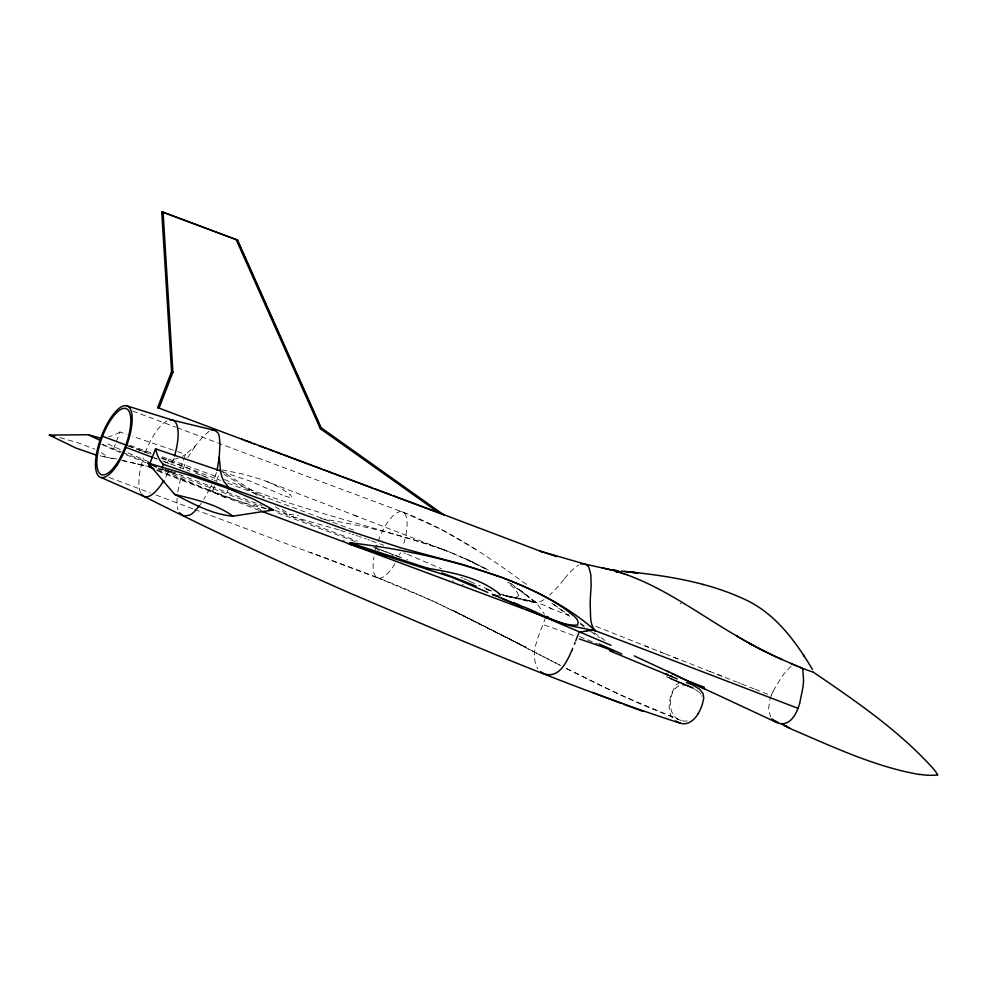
<?xml version="1.0" encoding="UTF-8"?>
<svg xmlns="http://www.w3.org/2000/svg" width="987" height="987" viewBox="0 0 987 987"><rect width="100%" height="100%" fill="white"/><g stroke="black" fill="none" stroke-linecap="round" stroke-linejoin="round"><path stroke-width="0.74" stroke-dasharray="4.93 3.7" d="M177.08 498.102L176.994 503.407A38.394 13.571 -69.5 0 0 177.968 509.674M177.771 491.871L181.386 474.944M518.545 595.445L516.115 590.029L507.441 582.318M216.461 472.514L213.871 479.83M183.224 468.813L185.963 461.534M338.849 529.871L289.376 515.72L289.87 514.387L298.493 515.374M518.422 595.827L516.966 597.11L514.202 597.456A17.137 16.026 -64.7 0 1 513.795 597.443L504.888 595.617M120.377 452.49L113.209 449.665L115.824 442.892M116.355 441.534L120.007 432.059L126.842 434.391M259.26 510.365L160.523 472.045L162.004 468.196M167.482 462.866L168.913 459.177L175.982 458.93A108.582 38.37 -69.5 0 0 178.141 458.264M180.313 468.233L185.655 454.402L195.377 445.853A53.236 18.815 -69.5 0 0 196.672 444.286L203.717 435.835L209.133 431.294A34.15 12.066 -69.5 0 1 210.108 430.776M214.487 486.048L212.353 491.575L157.229 469.824M216.622 480.509L218.756 474.981M228.404 488.602L224.95 497.547L209.071 490.033L203.853 499.163M545.552 617.307C540.321 633.543 528.81 651.79 537.718 668.841M211.699 484.802L209.836 488.565M187.727 457.672L195.377 445.853M773.179 691.11L781.47 677.23A61.428 21.714 -69.5 0 1 785.64 671.863L791.192 666.188M209.133 489.91L260.667 509.391M200.139 504.752L201.348 503.037M564.589 578.678L567.192 575.47A84.524 29.869 -69.5 0 1 568.142 574.335L574.2 568.13L578.74 564.959M563.922 579.505L561.097 582.91A153.108 54.1 -69.5 0 1 555.397 589.313L549.549 595.112M543.985 599.664C534.522 606.265 522.74 598.43 512.352 597.801A144.879 135.466 -64.7 0 1 504.147 595.556L502.075 594.902M680.142 682.239L676.144 684.867L672.813 690.789A17.828 6.304 -69.5 0 0 669.717 700.585C668.594 706.926 668.828 714.44 673.652 719.289M116.602 458.98L99.884 455.969M289.697 497.423L283.355 495.511M222.001 469.898L242.16 473.846L261.666 479.509L358.552 516.88M320.676 518.545C361.464 525.257 401.906 534.806 440.856 548.735M266.071 508.65C229.218 500.409 194.673 484.494 160.462 468.936M100.156 455.834L115.01 459.091M122.302 460.695L150.024 466.777M137.304 463.989L146.236 466.049M158.154 468.788L171.553 471.872M121.783 460.189L147.199 466.123M158.376 468.726L175.452 472.711M59.862 437.611L78.121 442.818L94.74 449.208M222.174 471.798L250.069 481.051L279.05 493.636M504.776 595.58L503.752 595.272M340.663 530.438L348.078 532.832M681.141 720.522L621.057 695.28L564.86 667.73L602.613 686.57L640.464 704.027L677.674 719.141M137.304 449.344L139.722 450.134M498.891 593.594C516.287 600.059 535.546 599.689 552.041 608.93M348.781 533.066L350.2 533.535M352.359 534.251L353.802 534.732M142.14 450.923L151.43 454.069M176.994 427.63L403.387 512.364C449.221 529.698 489.984 557.556 529.205 586.438M355.949 535.46L358.121 536.188M173.342 450.22L132.32 436.254M177.45 451.614L185.716 454.353L184.606 455.069A108.582 38.37 -69.5 0 1 182.472 456.302M359.219 536.57L361.439 537.323M364.339 538.322L366.14 538.951M687.199 685.78C669.729 679.401 664.362 712.552 678.242 719.289M367.954 539.581L369.767 540.222M129.939 445.396L151.443 452.996M162.189 456.796L218.238 477.276M371.568 540.864L379.798 543.812M224.567 479.571C294.965 508.7 369.409 524.973 441.423 548.945M380.501 544.071L383.721 545.243M491.316 590.892L483.605 588.067M161.609 457.684L188.517 468.467L207.159 477.733M355.221 541.518L276.681 512.524M440.992 548.784L441.991 549.154M377.367 549.648L379.477 550.425M391.864 554.99L392.875 555.36M490.514 590.843L488.368 590.053M342.958 540.099L344.401 540.629M132.677 411.085L175.563 427.1M441.781 549.068L446.877 550.993M128.483 445.853L145.447 452.157A40.763 14.41 -69.5 0 1 167.395 420.684M487.64 589.782L486.184 589.227M266.268 508.65L180.929 476.709L165.039 469.195M128.421 445.964L150.012 454.032M161.523 458.338L220.52 480.398M227.713 483.087L354.333 530.414M153.898 457.734L156.773 458.807M162.534 460.966L189.874 471.181M195.623 473.341L212.896 479.793M214.327 480.324L217.214 481.409M170.763 471.33L262.234 505.517M275.102 510.328L357.541 541.147M375.763 547.958L377.762 548.71M378.761 549.08L383.746 550.943M385.744 551.684L393.727 554.669M395.725 555.422L398.736 556.545M399.735 556.915L401.746 557.667M406.804 559.555L407.816 559.937M394.467 555.2L371.717 546.662M395.762 555.693L399.834 557.211M109.199 477.498L150.332 492.908M156.008 495.03L193.218 508.947M194.661 509.477L378.737 578.185L310.782 552.387M154.49 458.104L157.34 459.177M164.447 461.842L171.565 464.519A40.763 14.41 -69.5 0 0 173.613 458.782M452.577 580.714L453.564 581.084M687.742 685.977L688.803 686.397M443.459 549.697L445.717 550.549M462.335 584.39L463.31 584.76M353.802 515.054L454.279 553.929L488.146 569.832M446.272 550.771L452.552 553.226M579.591 636.603L597.752 643.956M266.86 481.409L281.024 488.109L290.19 494.66M678.118 658.971L660.266 651.926M673.64 657.206L710.689 671.789M717.241 674.368L737.166 682.202M738.276 682.646L740.521 683.522M741.632 683.966L754.043 688.852M709.764 671.431L721.633 676.095M549.377 607.881L568.635 615.506M664.683 653.665L594.433 625.77M755.178 689.308L771.217 695.65A17.606 6.218 -69.5 0 0 769.724 700.079L768.528 709.345L770.711 717.093M403.843 552.905L405.521 553.571M102.845 444.643L121.228 451.898M122.635 452.453L146.668 461.941M126.102 454.76L146.15 462.693M161.893 468.924L177.648 475.154M645.288 645.991L648.422 647.238M536.249 602.699L517.521 588.166L529.007 597.234L508.379 582.256M407.409 554.312L441.596 568.771M402.277 511.809L441.732 529.6L478.115 550.857M148.519 461.595L127.545 452.786M452.441 553.213L470.145 560.974M491.119 590.584L489.799 590.029M694.564 689.16L662.906 675.12M688.938 686.446L691.813 687.754M488.725 589.584L481.274 586.389M600.034 644.906L601.169 645.387M602.317 645.868L603.452 646.349M282.245 495.042L281.27 494.623M605.734 647.312L606.869 647.805M480.398 586.007L478.633 585.229M280.987 494.499L280.024 494.068M472.514 582.54L474.71 583.502M467.727 580.405L469.467 581.183M469.911 581.38L472.07 582.342M460.756 577.309L462.496 578.086M463.804 578.666L466.419 579.825M680.142 682.473L689.728 686.779M120.13 449.517L104.585 442.46M679.809 682.338L690.777 687.26M667.829 677.045L688.84 686.619M472.835 562.096L464.988 558.383L488.479 570.289M101.439 444.088L113.209 449.665M156.6 470.194L160.523 472.045M471.021 561.393L474.513 563.059M475.364 563.478L488.244 570.19M559.555 664.991L452.7 610.176L526.17 647.25L434.44 601.7L376.849 577.469C440.51 601.712 500.249 634.653 560.776 665.608M695.428 689.654L697.106 690.74M101.205 452.515L107.657 456.895M219.176 469.516L264.158 498.077M282.159 509.502L289.87 514.387M223.802 474.093L259.803 496.954M275.237 506.738L289.376 515.72M680.166 603.156L681.252 603.847M510.859 583.403L536.891 603.328L544.442 614.198M584.501 627.078L579.554 623.537M590.719 631.433L599.43 637.54M553.621 604.278L568.722 614.926M580.06 622.908L585.094 626.461M593.903 632.667L605.228 640.662M697.34 690.9L698.265 691.616M569.696 616.357L550.055 601.873M698.833 692.084L699.487 692.701M700.128 693.367L700.536 693.849A52.163 18.432 -69.5 0 1 700.733 694.108M701.745 695.823L701.991 696.44M375.516 549.648A35.261 12.461 -69.5 0 1 399.908 511.661A35.261 12.461 -69.5 0 1 403.177 545.243M400.426 552.658A35.261 12.461 -69.5 0 1 399.402 555.027M394.874 563.811A35.261 12.461 -69.5 0 1 377.922 578A35.261 12.461 -69.5 0 1 373.925 556.976M167.975 472.822A40.763 14.41 -69.5 0 1 165.31 477.979M140.635 492.846A40.763 14.41 -69.5 0 1 143.411 457.894M120.032 431.899A103.61 36.605 -69.5 0 1 108.706 436.501M544.368 625.079A163.854 34.816 22.8 0 1 576.445 636.603M290.079 494.832A3.825 3.578 -64.7 0 1 291.486 496.794M771.205 695.65A23.478 8.291 -69.5 0 1 773.179 691.122M687.223 720.917A80.342 28.389 -69.5 0 1 681.19 720.399M529.39 600.627L503.21 594.976L534.744 602.144L529.39 600.627M534.275 601.7L532.326 600.293L534.275 601.7M534.695 601.725L533.819 600.997L535.497 602.403L534.695 601.725"/><path stroke-width="1.48" d="M211.971 430.147L215.376 430.554L218.004 433.009A34.15 12.066 -69.5 0 1 219.213 436.069L219.99 443.545L219.348 455.019A53.199 18.802 -69.5 0 0 219.213 457.129L220.644 472.131A108.582 38.37 -69.5 0 0 224.086 481.693L228.811 487.529L348.633 530.685L400.574 547.773L463.137 564.613L501.334 577.296M219.225 457.129L217.091 470.343M799.606 703.62L802.937 687.384A61.441 21.702 -69.5 0 0 803.554 680.351L802.752 668.483M487.812 592.434L452.342 577.432L349.287 544.071L349.768 542.739C401.08 548.624 451.91 559.851 500.631 577.037M427.433 569.635L427.939 568.315C452.527 572.522 479.028 577.407 498.966 593.458M161.732 211.662L163.089 212.304L172.922 372.222L159.018 408.26L157.649 407.619L171.565 371.568L161.732 211.662L237.559 240.1L321.046 427.605L320.331 428.691L439.277 513.08M153.972 468.948L148.741 466.469L155.539 448.875L220.36 470.824M162.004 468.196L163.497 464.334L228.811 487.529L228.404 488.602L192.255 476.104L148.05 463.063L174.613 494.388C193.045 503.703 211.934 514.4 232.92 516.176L273.485 509.958L254.264 499.496L228.404 488.602M241.79 439.129L254.831 444.138M535.793 613.396L579.209 631.766L575.643 641.007M574.977 642.71L574.73 643.339M574.656 643.536L574.409 644.153M572.744 648.274L571.806 650.507M571.757 650.63C567.044 661.191 559.382 678.451 544.824 674.01M697.969 713.897C694.589 719.918 687.643 725.63 680.351 723.237C568.216 687.088 459.769 639.897 351.397 593.779C281.406 563.059 212.131 530.698 143.831 496.362L101.167 477.511M199.534 505.603L194.365 511.636A38.394 13.571 -69.5 0 1 189.603 515.177L183.89 516.053L179.363 512.722M586.747 630.952L593.557 630.237A48.116 17.001 -69.5 0 1 595.408 630.742C571.535 609.349 542.159 593.619 512.352 581.565M586.562 630.989L582.478 631.655M320.257 427.285L320.997 427.531M582.022 631.705L580.072 631.791M96.96 455.328L76.073 448.123L49.35 435.107L88.139 434.712L99.946 438.018M772.994 719.881A101.513 35.865 -69.5 0 0 781.593 723.693C788.403 724.187 793.437 718.129 796.139 712.577A17.618 6.218 -69.5 0 0 797.989 708.333A23.478 8.291 -69.5 0 0 799.593 703.62M498.46 596.222L492.34 594.396M621.304 571.041C664.67 575.298 709.061 581.775 748.516 601.169C777.139 615.789 796.398 642.574 812.523 669.531M624.253 571.51L637.787 572.966L630.816 572.189M626.585 571.757L632.445 572.361M919.859 774.573C875.087 766.911 832.67 746.69 791.784 729.27M273.485 509.958L268.624 509.144M614.753 570.77L617.146 571.226M614.963 570.831L617.085 571.214M583.761 563.861L616.394 571.041M616.172 570.992L602.107 567.858M49.35 435.107L54.717 436.353M174.613 494.388C194.636 499.459 215.919 503.74 232.92 516.176M702.485 584.427L703.225 584.612M583.835 563.762L539.692 551.03L556.878 556.569L555.113 556.002M237.534 240.1L163.089 212.304M617.554 571.325L618.467 571.572M349.287 544.071L356.591 546.008M357.96 546.379L362.069 547.489M618.528 571.584L619.959 571.991M215.376 430.554L173.181 420.314L126.472 405.743M812.782 671.814C854.594 700.314 898.91 730.392 933.406 768.811A72.89 68.165 -64.7 0 1 937.662 774.684M686.533 682.597L691.924 684.682M615.456 570.979L618.146 571.818A39.11 6.921 26.7 0 1 620.046 572.435L620.687 572.645M680.351 723.237L675.601 720.929M443.644 514.646L442.99 514.424M617.776 571.707L619.417 572.226M618.331 571.88L620.021 572.435L619.417 572.226M349.768 542.739L427.939 568.315M623.068 573.459L620.872 572.719L621.613 572.966M812.745 672.024L811.919 671.74M622.896 573.398L623.611 573.644M541.407 551.597L436.859 512.043M623.55 573.632L624.203 573.854M803.307 668.68L810.919 671.394M624.426 573.928L626.103 574.533M625.992 574.496L627.424 575.014M500.767 577.087L502.519 577.728M627.794 575.15C667.335 589.646 701.177 615.53 737.412 636.356M441.707 572.904L450.874 576.297M247.046 441.09L251.29 442.682M439.4 513.129L259.186 445.766M157.649 407.619L243.172 439.721M253.474 443.496L266.527 448.369M268.711 449.184L274.411 451.318M276.311 452.034L282.011 454.156M283.911 454.871L320.689 468.615M322.872 469.43L325.056 470.244M325.969 470.589L333.187 473.291M334.013 473.6L340.86 476.153M342.292 476.696L372.062 487.812M374.443 488.713L391.173 494.968M393.431 495.807L427.593 508.576M428.654 508.971L435.785 511.636M244.838 440.412L246.701 441.103M502.741 577.814L512.463 581.577M102.525 436.291L126.99 445.433M260.679 510.896L564.058 623.907A145.903 136.428 -64.7 0 0 573.706 626.498L595.395 630.755C589.177 624.413 590.917 613.976 590.189 605.784A153.108 54.1 -69.5 0 1 590.423 596.79L591.077 586.771A84.524 29.869 -69.5 0 0 591.151 585.217L590.831 574.496L589.042 567.957A44.045 15.558 -69.5 0 0 586.451 564.749L584.748 563.947A44.045 15.558 -69.5 0 0 580.899 564.095M624.018 704.336L642.808 711.38M592.607 692.455L621.44 703.386M126.028 447.407L153.071 457.573M609.633 650.815L677.242 678.92M503.37 578.049C525.528 586.648 547.501 596.506 566.92 610.348C570.77 614.161 580.553 618.812 577.506 625.153C558.013 625.931 540.617 612.742 522.691 606.561M798.002 708.333L595.716 630.878M452.256 576.827L459.14 579.455M148.741 466.469L152.985 468.146M802.443 668.359L800.358 667.508M515.67 605.167L516.806 605.623M492.538 594.482L522.493 606.993M522.555 607.955L521.383 607.486M526.083 609.398L530.29 611.126M800.309 667.483L796.953 666.089M530.895 611.372L535.176 613.137M579.85 632.038L610.904 645.276M544.491 673.887L540.642 671.74M501.556 598.245L517.854 605.056M546.736 616.369L548.303 617.023M797.619 666.373L776.498 657.021M795.571 665.509L794.88 665.213M794.535 665.065L792.771 664.313M670.654 675.861L671.9 676.391M668.187 674.8L665.731 673.739M791.71 663.856L790.636 663.387M513.536 602.477L521.481 606.018M781.346 659.242L782.148 659.612M781.05 659.106L778.928 658.132M776.695 722.496L693.516 683.72M778.447 657.91L773.574 655.652M776.016 656.787L775.042 656.33M774.561 656.108L769.774 653.838M99.206 439.955L88.139 434.712M156.365 467.011L148.05 463.063M171.565 371.568L172.922 372.222M634.234 655.899L675.762 675.194M772.155 654.973L773.092 655.417M771.957 654.887L771.217 654.529M770.859 654.356L762.556 650.285M667.446 671.246L669.717 672.344M695.884 684.83L704.385 688.926M769.416 653.653L768.33 653.135M671.999 673.442L681.104 677.847A142.881 10.512 26 0 0 692.356 683.14M676.613 675.614L685.299 679.846M767.96 652.95L766.874 652.419M766.504 652.247L764.259 651.124M765.776 651.889L760.632 649.298M790.957 728.875L781.581 723.755M763.95 650.976L763.025 650.507M762.729 650.359L761.187 649.582M773.487 719.967L774.141 720.3M789.76 728.27L783.283 724.964M762.211 650.1L760.249 649.113M775.461 720.966L776.115 721.3M778.089 722.299L777.435 721.966M757.93 647.916L760.385 649.175M759.78 648.878L760.878 649.421M760.138 649.039L750.996 644.19M759.632 648.792L758.398 648.138M757.461 647.669L758.139 648.015M756.523 647.188L757.14 647.497M755.598 646.695L756.387 647.09M755.869 646.818L754.339 646.004M753.735 645.695L749.232 643.216M753.266 645.449L751.786 644.622M751.638 644.56L750.256 643.783M750.934 644.166L748.714 642.932L749.997 643.66M748.516 642.808L745.308 640.995M749.071 643.129L745.802 641.279M745.345 641.019L741.632 638.86M743.939 640.205L742.545 639.391M742.076 639.12L740.892 638.416M739.929 637.861L741.151 638.577M739.744 637.75L737.721 636.541M739.448 637.577L740.213 638.021M736.561 635.85L737.881 636.64M737.523 636.43L738.35 636.911M771.859 718.733L772.5 719.461M804.22 656.33L803.307 654.887M237.077 239.866L320.504 427.297L443.336 514.548A45.34 16.026 -69.5 0 1 443.879 514.708M236.177 239.619L320.331 428.691M169.912 419.894A40.763 14.41 -69.5 0 1 174.502 455.908M163.904 480.398A40.763 14.41 -69.5 0 1 141.301 494.031M460.522 579.986A986.704 922.648 -64.7 0 1 476.215 586.278M616.209 570.535A40.109 7.982 28 0 1 617.578 570.868M613.951 570.424A17.865 2.739 24.5 0 1 615 570.56M612.927 569.573A23.293 3.294 19.3 0 1 618.935 571.399M615.876 571.51A23.528 3.417 23.8 0 1 619.17 572.374M615.493 571.424A20.653 1.777 18.5 0 1 618.146 572.25M163.46 464.433A103.61 36.605 -69.5 0 1 155.613 448.74M781.729 723.779A43.477 0.999 26.9 0 1 787.268 726.629M579.307 638.971A164.064 23.429 14.9 0 1 613.581 651.099M692.862 687.791A130.383 22.676 22.9 0 1 670.309 678.476M697.982 713.959A17.828 6.304 -69.5 0 0 702.25 704.706L703.78 698.241L703.077 693.639L699.586 689.197L693.022 685.2L693.553 683.818A77.8 27.488 -69.5 0 1 692.455 683.3M704.385 687.26A130.235 9.796 18.2 0 1 689.864 681.696M599.01 643.931A309.61 42.416 18.1 0 1 621.835 654.036M694.095 683.991A138.464 8.969 23 0 1 685.891 680.043M937.662 774.955A70.139 65.586 -64.7 0 1 919.909 774.339M802.073 668.063A105.782 14.62 29 0 1 799.951 667.2M498.842 593.631A3.825 3.578 -64.7 0 1 500.261 595.593M441.621 513.832A18.173 1.086 21.7 0 1 439.56 513.08M116.651 463.631A35.261 12.461 -69.5 0 0 126.916 408.963A35.261 12.461 -69.5 0 0 97.898 452.305A35.261 12.461 -69.5 0 0 116.651 463.631M116.873 465.408A38.098 13.46 -69.5 0 0 127.965 406.336A38.098 13.46 -69.5 0 0 96.615 453.156A38.098 13.46 -69.5 0 0 116.873 465.408"/></g></svg>
